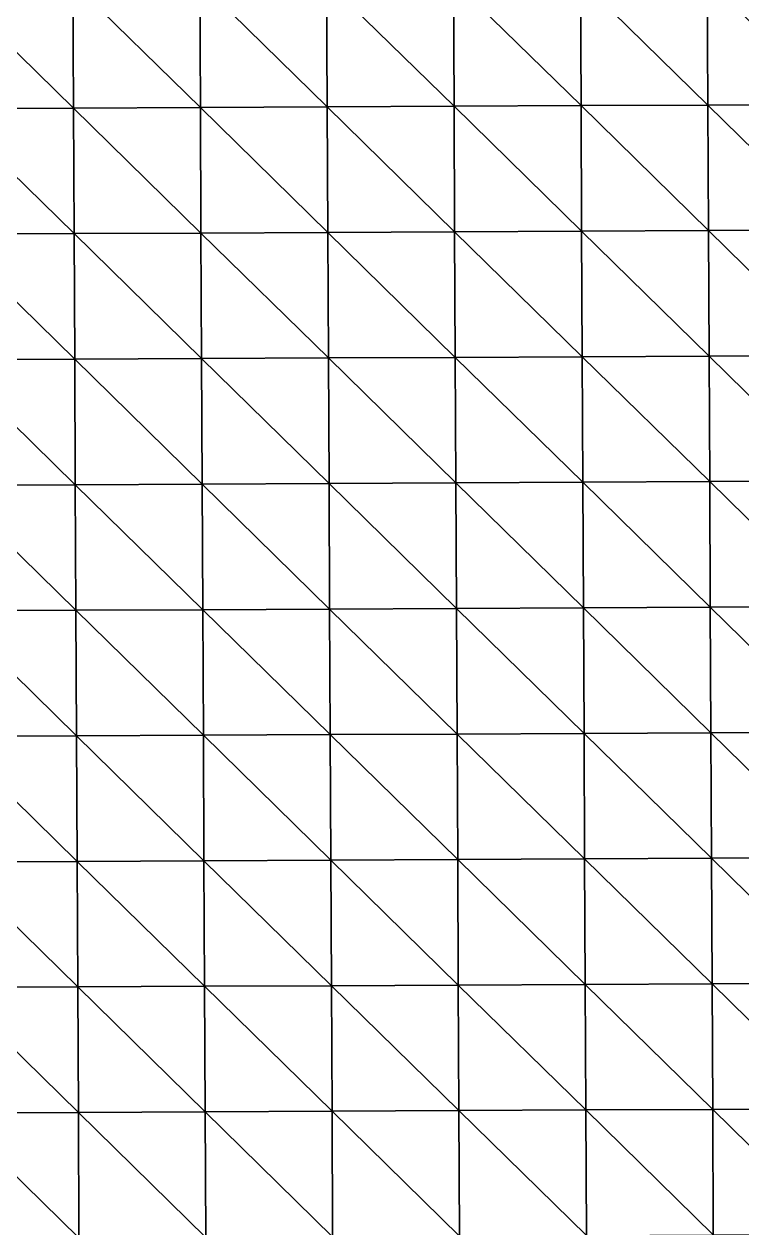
# Model space of a CAD drawing. Extents: x -372 to 678, y -263 to 741.
# Drawn here: x 5.1 to 76.1, y 502.2 to 621.4 of the extents above; entities that cross this region are included whole.
import ezdxf

# ---------------------------------------------------------------- set-up
doc = ezdxf.new("R2010")
doc.units = 0
doc.header["$LTSCALE"] = 0.0254
doc.layers.get('0').update_dxf_attribs({"linetype": 'CONTINUOUS'})
doc.layers.add('LOCATION_SNAPSHOT', color=144, linetype='CONTINUOUS')
doc.layers.add('LOCATION_TERRAIN', color=36, linetype='CONTINUOUS')

# ---------------------------------------------------------------- blocks, each defined once
blk = doc.blocks.new('LOCATION_SNAPSHOT_1')
at = {"color": 8}
mesh = blk.add_polyface(dxfattribs=at)
corners = [(-63.49, 214.77), (675.12, 740.67), (-66.01, 737.09), (677.64, 218.35)]
mesh.append_faces([[corners[k] for k in face] for face in [(0, 1, 2), (1, 0, 3)]], dxfattribs={"vtx0": -1, "color": 8})
blk = doc.blocks.new('LOCATION_TERRAIN_1')
at = {"color": 8}
mesh = blk.add_polyface(dxfattribs=at)
corners = [(9.96, 613.09, -6.89), (9.9, 625.53, -7.9), (-2.66, 625.47, -7.46)]
mesh.append_faces([[corners[k] for k in face] for face in [(0, 1, 2)]], dxfattribs={"color": 8})
mesh = blk.add_polyface(dxfattribs=at)
corners = [(9.96, 613.09, -6.89), (-2.66, 625.47, -7.46), (-2.6, 613.03, -6.34)]
mesh.append_faces([[corners[k] for k in face] for face in [(0, 1, 2)]], dxfattribs={"color": 8})
mesh = blk.add_polyface(dxfattribs=at)
corners = [(22.52, 613.15, -7.53), (22.46, 625.59, -8.24), (9.9, 625.53, -7.9)]
mesh.append_faces([[corners[k] for k in face] for face in [(0, 1, 2)]], dxfattribs={"color": 8})
mesh = blk.add_polyface(dxfattribs=at)
corners = [(22.52, 613.15, -7.53), (9.9, 625.53, -7.9), (9.96, 613.09, -6.89)]
mesh.append_faces([[corners[k] for k in face] for face in [(0, 1, 2)]], dxfattribs={"color": 8})
mesh = blk.add_polyface(dxfattribs=at)
corners = [(35.08, 613.21, -8.19), (35.02, 625.65, -8.58), (22.46, 625.59, -8.24)]
mesh.append_faces([[corners[k] for k in face] for face in [(0, 1, 2)]], dxfattribs={"color": 8})
mesh = blk.add_polyface(dxfattribs=at)
corners = [(35.08, 613.21, -8.19), (22.46, 625.59, -8.24), (22.52, 613.15, -7.53)]
mesh.append_faces([[corners[k] for k in face] for face in [(0, 1, 2)]], dxfattribs={"color": 8})
mesh = blk.add_polyface(dxfattribs=at)
corners = [(47.64, 613.28, -8.85), (47.58, 625.71, -8.91), (35.02, 625.65, -8.58)]
mesh.append_faces([[corners[k] for k in face] for face in [(0, 1, 2)]], dxfattribs={"color": 8})
mesh = blk.add_polyface(dxfattribs=at)
corners = [(47.64, 613.28, -8.85), (35.02, 625.65, -8.58), (35.08, 613.21, -8.19)]
mesh.append_faces([[corners[k] for k in face] for face in [(0, 1, 2)]], dxfattribs={"color": 8})
mesh = blk.add_polyface(dxfattribs=at)
corners = [(60.21, 613.34, -8.61), (60.15, 625.77, -8.52), (47.58, 625.71, -8.91)]
mesh.append_faces([[corners[k] for k in face] for face in [(0, 1, 2)]], dxfattribs={"color": 8})
mesh = blk.add_polyface(dxfattribs=at)
corners = [(60.21, 613.34, -8.61), (47.58, 625.71, -8.91), (47.64, 613.28, -8.85)]
mesh.append_faces([[corners[k] for k in face] for face in [(0, 1, 2)]], dxfattribs={"color": 8})
mesh = blk.add_polyface(dxfattribs=at)
corners = [(72.77, 613.4, -8.17), (72.71, 625.83, -7.97), (60.15, 625.77, -8.52)]
mesh.append_faces([[corners[k] for k in face] for face in [(0, 1, 2)]], dxfattribs={"color": 8})
mesh = blk.add_polyface(dxfattribs=at)
corners = [(72.77, 613.4, -8.17), (60.15, 625.77, -8.52), (60.21, 613.34, -8.61)]
mesh.append_faces([[corners[k] for k in face] for face in [(0, 1, 2)]], dxfattribs={"color": 8})
mesh = blk.add_polyface(dxfattribs=at)
corners = [(85.33, 613.46, -7.73), (85.27, 625.89, -7.42), (72.71, 625.83, -7.97)]
mesh.append_faces([[corners[k] for k in face] for face in [(0, 1, 2)]], dxfattribs={"color": 8})
mesh = blk.add_polyface(dxfattribs=at)
corners = [(85.33, 613.46, -7.73), (72.71, 625.83, -7.97), (72.77, 613.4, -8.17)]
mesh.append_faces([[corners[k] for k in face] for face in [(0, 1, 2)]], dxfattribs={"color": 8})
mesh = blk.add_polyface(dxfattribs=at)
corners = [(10.02, 600.66, -5.89), (9.96, 613.09, -6.89), (-2.6, 613.03, -6.34)]
mesh.append_faces([[corners[k] for k in face] for face in [(0, 1, 2)]], dxfattribs={"color": 8})
mesh = blk.add_polyface(dxfattribs=at)
corners = [(10.02, 600.66, -5.89), (-2.6, 613.03, -6.34), (-2.54, 600.6, -5.23)]
mesh.append_faces([[corners[k] for k in face] for face in [(0, 1, 2)]], dxfattribs={"color": 8})
mesh = blk.add_polyface(dxfattribs=at)
corners = [(22.58, 600.72, -6.82), (22.52, 613.15, -7.53), (9.96, 613.09, -6.89)]
mesh.append_faces([[corners[k] for k in face] for face in [(0, 1, 2)]], dxfattribs={"color": 8})
mesh = blk.add_polyface(dxfattribs=at)
corners = [(22.58, 600.72, -6.82), (9.96, 613.09, -6.89), (10.02, 600.66, -5.89)]
mesh.append_faces([[corners[k] for k in face] for face in [(0, 1, 2)]], dxfattribs={"color": 8})
mesh = blk.add_polyface(dxfattribs=at)
corners = [(35.14, 600.78, -7.8), (35.08, 613.21, -8.19), (22.52, 613.15, -7.53)]
mesh.append_faces([[corners[k] for k in face] for face in [(0, 1, 2)]], dxfattribs={"color": 8})
mesh = blk.add_polyface(dxfattribs=at)
corners = [(35.14, 600.78, -7.8), (22.52, 613.15, -7.53), (22.58, 600.72, -6.82)]
mesh.append_faces([[corners[k] for k in face] for face in [(0, 1, 2)]], dxfattribs={"color": 8})
mesh = blk.add_polyface(dxfattribs=at)
corners = [(47.7, 600.84, -8.79), (47.64, 613.28, -8.85), (35.08, 613.21, -8.19)]
mesh.append_faces([[corners[k] for k in face] for face in [(0, 1, 2)]], dxfattribs={"color": 8})
mesh = blk.add_polyface(dxfattribs=at)
corners = [(47.7, 600.84, -8.79), (35.08, 613.21, -8.19), (35.14, 600.78, -7.8)]
mesh.append_faces([[corners[k] for k in face] for face in [(0, 1, 2)]], dxfattribs={"color": 8})
mesh = blk.add_polyface(dxfattribs=at)
corners = [(60.27, 600.9, -8.7), (60.21, 613.34, -8.61), (47.64, 613.28, -8.85)]
mesh.append_faces([[corners[k] for k in face] for face in [(0, 1, 2)]], dxfattribs={"color": 8})
mesh = blk.add_polyface(dxfattribs=at)
corners = [(60.27, 600.9, -8.7), (47.64, 613.28, -8.85), (47.7, 600.84, -8.79)]
mesh.append_faces([[corners[k] for k in face] for face in [(0, 1, 2)]], dxfattribs={"color": 8})
mesh = blk.add_polyface(dxfattribs=at)
corners = [(72.83, 600.96, -8.37), (72.77, 613.4, -8.17), (60.21, 613.34, -8.61)]
mesh.append_faces([[corners[k] for k in face] for face in [(0, 1, 2)]], dxfattribs={"color": 8})
mesh = blk.add_polyface(dxfattribs=at)
corners = [(72.83, 600.96, -8.37), (60.21, 613.34, -8.61), (60.27, 600.9, -8.7)]
mesh.append_faces([[corners[k] for k in face] for face in [(0, 1, 2)]], dxfattribs={"color": 8})
mesh = blk.add_polyface(dxfattribs=at)
corners = [(85.39, 601.02, -8.03), (85.33, 613.46, -7.73), (72.77, 613.4, -8.17)]
mesh.append_faces([[corners[k] for k in face] for face in [(0, 1, 2)]], dxfattribs={"color": 8})
mesh = blk.add_polyface(dxfattribs=at)
corners = [(85.39, 601.02, -8.03), (72.77, 613.4, -8.17), (72.83, 600.96, -8.37)]
mesh.append_faces([[corners[k] for k in face] for face in [(0, 1, 2)]], dxfattribs={"color": 8})
mesh = blk.add_polyface(dxfattribs=at)
corners = [(10.08, 588.22, -4.9), (10.02, 600.66, -5.89), (-2.54, 600.6, -5.23)]
mesh.append_faces([[corners[k] for k in face] for face in [(0, 1, 2)]], dxfattribs={"color": 8})
mesh = blk.add_polyface(dxfattribs=at)
corners = [(10.08, 588.22, -4.9), (-2.54, 600.6, -5.23), (-2.48, 588.16, -4.24)]
mesh.append_faces([[corners[k] for k in face] for face in [(0, 1, 2)]], dxfattribs={"color": 8})
mesh = blk.add_polyface(dxfattribs=at)
corners = [(22.64, 588.28, -5.75), (22.58, 600.72, -6.82), (10.02, 600.66, -5.89)]
mesh.append_faces([[corners[k] for k in face] for face in [(0, 1, 2)]], dxfattribs={"color": 8})
mesh = blk.add_polyface(dxfattribs=at)
corners = [(22.64, 588.28, -5.75), (10.02, 600.66, -5.89), (10.08, 588.22, -4.9)]
mesh.append_faces([[corners[k] for k in face] for face in [(0, 1, 2)]], dxfattribs={"color": 8})
mesh = blk.add_polyface(dxfattribs=at)
corners = [(35.2, 588.34, -6.63), (35.14, 600.78, -7.8), (22.58, 600.72, -6.82)]
mesh.append_faces([[corners[k] for k in face] for face in [(0, 1, 2)]], dxfattribs={"color": 8})
mesh = blk.add_polyface(dxfattribs=at)
corners = [(35.2, 588.34, -6.63), (22.58, 600.72, -6.82), (22.64, 588.28, -5.75)]
mesh.append_faces([[corners[k] for k in face] for face in [(0, 1, 2)]], dxfattribs={"color": 8})
mesh = blk.add_polyface(dxfattribs=at)
corners = [(47.76, 588.4, -7.52), (47.7, 600.84, -8.79), (35.14, 600.78, -7.8)]
mesh.append_faces([[corners[k] for k in face] for face in [(0, 1, 2)]], dxfattribs={"color": 8})
mesh = blk.add_polyface(dxfattribs=at)
corners = [(47.76, 588.4, -7.52), (35.14, 600.78, -7.8), (35.2, 588.34, -6.63)]
mesh.append_faces([[corners[k] for k in face] for face in [(0, 1, 2)]], dxfattribs={"color": 8})
mesh = blk.add_polyface(dxfattribs=at)
corners = [(60.33, 588.46, -7.5), (60.27, 600.9, -8.7), (47.7, 600.84, -8.79)]
mesh.append_faces([[corners[k] for k in face] for face in [(0, 1, 2)]], dxfattribs={"color": 8})
mesh = blk.add_polyface(dxfattribs=at)
corners = [(60.33, 588.46, -7.5), (47.7, 600.84, -8.79), (47.76, 588.4, -7.52)]
mesh.append_faces([[corners[k] for k in face] for face in [(0, 1, 2)]], dxfattribs={"color": 8})
mesh = blk.add_polyface(dxfattribs=at)
corners = [(72.89, 588.52, -7.28), (72.83, 600.96, -8.37), (60.27, 600.9, -8.7)]
mesh.append_faces([[corners[k] for k in face] for face in [(0, 1, 2)]], dxfattribs={"color": 8})
mesh = blk.add_polyface(dxfattribs=at)
corners = [(72.89, 588.52, -7.28), (60.27, 600.9, -8.7), (60.33, 588.46, -7.5)]
mesh.append_faces([[corners[k] for k in face] for face in [(0, 1, 2)]], dxfattribs={"color": 8})
mesh = blk.add_polyface(dxfattribs=at)
corners = [(85.45, 588.58, -7.05), (85.39, 601.02, -8.03), (72.83, 600.96, -8.37)]
mesh.append_faces([[corners[k] for k in face] for face in [(0, 1, 2)]], dxfattribs={"color": 8})
mesh = blk.add_polyface(dxfattribs=at)
corners = [(85.45, 588.58, -7.05), (72.83, 600.96, -8.37), (72.89, 588.52, -7.28)]
mesh.append_faces([[corners[k] for k in face] for face in [(0, 1, 2)]], dxfattribs={"color": 8})
mesh = blk.add_polyface(dxfattribs=at)
corners = [(10.14, 575.78, -3.92), (10.08, 588.22, -4.9), (-2.48, 588.16, -4.24)]
mesh.append_faces([[corners[k] for k in face] for face in [(0, 1, 2)]], dxfattribs={"color": 8})
mesh = blk.add_polyface(dxfattribs=at)
corners = [(10.14, 575.78, -3.92), (-2.48, 588.16, -4.24), (-2.42, 575.72, -3.26)]
mesh.append_faces([[corners[k] for k in face] for face in [(0, 1, 2)]], dxfattribs={"color": 8})
mesh = blk.add_polyface(dxfattribs=at)
corners = [(22.7, 575.85, -4.67), (22.64, 588.28, -5.75), (10.08, 588.22, -4.9)]
mesh.append_faces([[corners[k] for k in face] for face in [(0, 1, 2)]], dxfattribs={"color": 8})
mesh = blk.add_polyface(dxfattribs=at)
corners = [(22.7, 575.85, -4.67), (10.08, 588.22, -4.9), (10.14, 575.78, -3.92)]
mesh.append_faces([[corners[k] for k in face] for face in [(0, 1, 2)]], dxfattribs={"color": 8})
mesh = blk.add_polyface(dxfattribs=at)
corners = [(35.26, 575.91, -5.45), (35.2, 588.34, -6.63), (22.64, 588.28, -5.75)]
mesh.append_faces([[corners[k] for k in face] for face in [(0, 1, 2)]], dxfattribs={"color": 8})
mesh = blk.add_polyface(dxfattribs=at)
corners = [(35.26, 575.91, -5.45), (22.64, 588.28, -5.75), (22.7, 575.85, -4.67)]
mesh.append_faces([[corners[k] for k in face] for face in [(0, 1, 2)]], dxfattribs={"color": 8})
mesh = blk.add_polyface(dxfattribs=at)
corners = [(47.82, 575.97, -6.22), (47.76, 588.4, -7.52), (35.2, 588.34, -6.63)]
mesh.append_faces([[corners[k] for k in face] for face in [(0, 1, 2)]], dxfattribs={"color": 8})
mesh = blk.add_polyface(dxfattribs=at)
corners = [(47.82, 575.97, -6.22), (35.2, 588.34, -6.63), (35.26, 575.91, -5.45)]
mesh.append_faces([[corners[k] for k in face] for face in [(0, 1, 2)]], dxfattribs={"color": 8})
mesh = blk.add_polyface(dxfattribs=at)
corners = [(60.39, 576.03, -6.27), (60.33, 588.46, -7.5), (47.76, 588.4, -7.52)]
mesh.append_faces([[corners[k] for k in face] for face in [(0, 1, 2)]], dxfattribs={"color": 8})
mesh = blk.add_polyface(dxfattribs=at)
corners = [(60.39, 576.03, -6.27), (47.76, 588.4, -7.52), (47.82, 575.97, -6.22)]
mesh.append_faces([[corners[k] for k in face] for face in [(0, 1, 2)]], dxfattribs={"color": 8})
mesh = blk.add_polyface(dxfattribs=at)
corners = [(72.95, 576.09, -6.16), (72.89, 588.52, -7.28), (60.33, 588.46, -7.5)]
mesh.append_faces([[corners[k] for k in face] for face in [(0, 1, 2)]], dxfattribs={"color": 8})
mesh = blk.add_polyface(dxfattribs=at)
corners = [(72.95, 576.09, -6.16), (60.33, 588.46, -7.5), (60.39, 576.03, -6.27)]
mesh.append_faces([[corners[k] for k in face] for face in [(0, 1, 2)]], dxfattribs={"color": 8})
mesh = blk.add_polyface(dxfattribs=at)
corners = [(85.51, 576.15, -6.04), (85.45, 588.58, -7.05), (72.89, 588.52, -7.28)]
mesh.append_faces([[corners[k] for k in face] for face in [(0, 1, 2)]], dxfattribs={"color": 8})
mesh = blk.add_polyface(dxfattribs=at)
corners = [(85.51, 576.15, -6.04), (72.89, 588.52, -7.28), (72.95, 576.09, -6.16)]
mesh.append_faces([[corners[k] for k in face] for face in [(0, 1, 2)]], dxfattribs={"color": 8})
mesh = blk.add_polyface(dxfattribs=at)
corners = [(60.45, 563.59, -5.05), (60.39, 576.03, -6.27), (47.82, 575.97, -6.22)]
mesh.append_faces([[corners[k] for k in face] for face in [(0, 1, 2)]], dxfattribs={"color": 8})
mesh = blk.add_polyface(dxfattribs=at)
corners = [(73.01, 563.65, -5.04), (72.95, 576.09, -6.16), (60.39, 576.03, -6.27)]
mesh.append_faces([[corners[k] for k in face] for face in [(0, 1, 2)]], dxfattribs={"color": 8})
mesh = blk.add_polyface(dxfattribs=at)
corners = [(73.01, 563.65, -5.04), (60.39, 576.03, -6.27), (60.45, 563.59, -5.05)]
mesh.append_faces([[corners[k] for k in face] for face in [(0, 1, 2)]], dxfattribs={"color": 8})
mesh = blk.add_polyface(dxfattribs=at)
corners = [(85.57, 563.71, -5.03), (85.51, 576.15, -6.04), (72.95, 576.09, -6.16)]
mesh.append_faces([[corners[k] for k in face] for face in [(0, 1, 2)]], dxfattribs={"color": 8})
mesh = blk.add_polyface(dxfattribs=at)
corners = [(85.57, 563.71, -5.03), (72.95, 576.09, -6.16), (73.01, 563.65, -5.04)]
mesh.append_faces([[corners[k] for k in face] for face in [(0, 1, 2)]], dxfattribs={"color": 8})
mesh = blk.add_polyface(dxfattribs=at)
corners = [(10.2, 563.35, -2.93), (10.14, 575.78, -3.92), (-2.42, 575.72, -3.26)]
mesh.append_faces([[corners[k] for k in face] for face in [(0, 1, 2)]], dxfattribs={"color": 8})
mesh = blk.add_polyface(dxfattribs=at)
corners = [(10.2, 563.35, -2.93), (-2.42, 575.72, -3.26), (-2.36, 563.29, -2.27)]
mesh.append_faces([[corners[k] for k in face] for face in [(0, 1, 2)]], dxfattribs={"color": 8})
mesh = blk.add_polyface(dxfattribs=at)
corners = [(22.76, 563.41, -3.59), (22.7, 575.85, -4.67), (10.14, 575.78, -3.92)]
mesh.append_faces([[corners[k] for k in face] for face in [(0, 1, 2)]], dxfattribs={"color": 8})
mesh = blk.add_polyface(dxfattribs=at)
corners = [(22.76, 563.41, -3.59), (10.14, 575.78, -3.92), (10.2, 563.35, -2.93)]
mesh.append_faces([[corners[k] for k in face] for face in [(0, 1, 2)]], dxfattribs={"color": 8})
mesh = blk.add_polyface(dxfattribs=at)
corners = [(35.32, 563.47, -4.26), (35.26, 575.91, -5.45), (22.7, 575.85, -4.67)]
mesh.append_faces([[corners[k] for k in face] for face in [(0, 1, 2)]], dxfattribs={"color": 8})
mesh = blk.add_polyface(dxfattribs=at)
corners = [(35.32, 563.47, -4.26), (22.7, 575.85, -4.67), (22.76, 563.41, -3.59)]
mesh.append_faces([[corners[k] for k in face] for face in [(0, 1, 2)]], dxfattribs={"color": 8})
mesh = blk.add_polyface(dxfattribs=at)
corners = [(47.88, 563.53, -4.93), (47.82, 575.97, -6.22), (35.26, 575.91, -5.45)]
mesh.append_faces([[corners[k] for k in face] for face in [(0, 1, 2)]], dxfattribs={"color": 8})
mesh = blk.add_polyface(dxfattribs=at)
corners = [(47.88, 563.53, -4.93), (35.26, 575.91, -5.45), (35.32, 563.47, -4.26)]
mesh.append_faces([[corners[k] for k in face] for face in [(0, 1, 2)]], dxfattribs={"color": 8})
mesh = blk.add_polyface(dxfattribs=at)
corners = [(60.45, 563.59, -5.05), (47.82, 575.97, -6.22), (47.88, 563.53, -4.93)]
mesh.append_faces([[corners[k] for k in face] for face in [(0, 1, 2)]], dxfattribs={"color": 8})
mesh = blk.add_polyface(dxfattribs=at)
corners = [(10.26, 550.91, -2.57), (10.2, 563.35, -2.93), (-2.36, 563.29, -2.27)]
mesh.append_faces([[corners[k] for k in face] for face in [(0, 1, 2)]], dxfattribs={"color": 8})
mesh = blk.add_polyface(dxfattribs=at)
corners = [(10.26, 550.91, -2.57), (-2.36, 563.29, -2.27), (-2.3, 550.85, -2.02)]
mesh.append_faces([[corners[k] for k in face] for face in [(0, 1, 2)]], dxfattribs={"color": 8})
mesh = blk.add_polyface(dxfattribs=at)
corners = [(22.82, 550.97, -3.05), (22.76, 563.41, -3.59), (10.2, 563.35, -2.93)]
mesh.append_faces([[corners[k] for k in face] for face in [(0, 1, 2)]], dxfattribs={"color": 8})
mesh = blk.add_polyface(dxfattribs=at)
corners = [(22.82, 550.97, -3.05), (10.2, 563.35, -2.93), (10.26, 550.91, -2.57)]
mesh.append_faces([[corners[k] for k in face] for face in [(0, 1, 2)]], dxfattribs={"color": 8})
mesh = blk.add_polyface(dxfattribs=at)
corners = [(35.38, 551.03, -3.5), (35.32, 563.47, -4.26), (22.76, 563.41, -3.59)]
mesh.append_faces([[corners[k] for k in face] for face in [(0, 1, 2)]], dxfattribs={"color": 8})
mesh = blk.add_polyface(dxfattribs=at)
corners = [(35.38, 551.03, -3.5), (22.76, 563.41, -3.59), (22.82, 550.97, -3.05)]
mesh.append_faces([[corners[k] for k in face] for face in [(0, 1, 2)]], dxfattribs={"color": 8})
mesh = blk.add_polyface(dxfattribs=at)
corners = [(47.94, 551.09, -3.96), (47.88, 563.53, -4.93), (35.32, 563.47, -4.26)]
mesh.append_faces([[corners[k] for k in face] for face in [(0, 1, 2)]], dxfattribs={"color": 8})
mesh = blk.add_polyface(dxfattribs=at)
corners = [(47.94, 551.09, -3.96), (35.32, 563.47, -4.26), (35.38, 551.03, -3.5)]
mesh.append_faces([[corners[k] for k in face] for face in [(0, 1, 2)]], dxfattribs={"color": 8})
mesh = blk.add_polyface(dxfattribs=at)
corners = [(60.51, 551.15, -4.13), (60.45, 563.59, -5.05), (47.88, 563.53, -4.93)]
mesh.append_faces([[corners[k] for k in face] for face in [(0, 1, 2)]], dxfattribs={"color": 8})
mesh = blk.add_polyface(dxfattribs=at)
corners = [(60.51, 551.15, -4.13), (47.88, 563.53, -4.93), (47.94, 551.09, -3.96)]
mesh.append_faces([[corners[k] for k in face] for face in [(0, 1, 2)]], dxfattribs={"color": 8})
mesh = blk.add_polyface(dxfattribs=at)
corners = [(73.07, 551.22, -4.23), (73.01, 563.65, -5.04), (60.45, 563.59, -5.05)]
mesh.append_faces([[corners[k] for k in face] for face in [(0, 1, 2)]], dxfattribs={"color": 8})
mesh = blk.add_polyface(dxfattribs=at)
corners = [(73.07, 551.22, -4.23), (60.45, 563.59, -5.05), (60.51, 551.15, -4.13)]
mesh.append_faces([[corners[k] for k in face] for face in [(0, 1, 2)]], dxfattribs={"color": 8})
mesh = blk.add_polyface(dxfattribs=at)
corners = [(85.63, 551.28, -4.33), (85.57, 563.71, -5.03), (73.01, 563.65, -5.04)]
mesh.append_faces([[corners[k] for k in face] for face in [(0, 1, 2)]], dxfattribs={"color": 8})
mesh = blk.add_polyface(dxfattribs=at)
corners = [(85.63, 551.28, -4.33), (73.01, 563.65, -5.04), (73.07, 551.22, -4.23)]
mesh.append_faces([[corners[k] for k in face] for face in [(0, 1, 2)]], dxfattribs={"color": 8})
mesh = blk.add_polyface(dxfattribs=at)
corners = [(22.88, 538.54, -2.53), (22.82, 550.97, -3.05), (10.26, 550.91, -2.57)]
mesh.append_faces([[corners[k] for k in face] for face in [(0, 1, 2)]], dxfattribs={"color": 8})
mesh = blk.add_polyface(dxfattribs=at)
corners = [(35.44, 538.6, -2.77), (35.38, 551.03, -3.5), (22.82, 550.97, -3.05)]
mesh.append_faces([[corners[k] for k in face] for face in [(0, 1, 2)]], dxfattribs={"color": 8})
mesh = blk.add_polyface(dxfattribs=at)
corners = [(35.44, 538.6, -2.77), (22.82, 550.97, -3.05), (22.88, 538.54, -2.53)]
mesh.append_faces([[corners[k] for k in face] for face in [(0, 1, 2)]], dxfattribs={"color": 8})
mesh = blk.add_polyface(dxfattribs=at)
corners = [(48, 538.66, -3.01), (47.94, 551.09, -3.96), (35.38, 551.03, -3.5)]
mesh.append_faces([[corners[k] for k in face] for face in [(0, 1, 2)]], dxfattribs={"color": 8})
mesh = blk.add_polyface(dxfattribs=at)
corners = [(48, 538.66, -3.01), (35.38, 551.03, -3.5), (35.44, 538.6, -2.77)]
mesh.append_faces([[corners[k] for k in face] for face in [(0, 1, 2)]], dxfattribs={"color": 8})
mesh = blk.add_polyface(dxfattribs=at)
corners = [(60.57, 538.72, -3.23), (60.51, 551.15, -4.13), (47.94, 551.09, -3.96)]
mesh.append_faces([[corners[k] for k in face] for face in [(0, 1, 2)]], dxfattribs={"color": 8})
mesh = blk.add_polyface(dxfattribs=at)
corners = [(60.57, 538.72, -3.23), (47.94, 551.09, -3.96), (48, 538.66, -3.01)]
mesh.append_faces([[corners[k] for k in face] for face in [(0, 1, 2)]], dxfattribs={"color": 8})
mesh = blk.add_polyface(dxfattribs=at)
corners = [(73.13, 538.78, -3.44), (73.07, 551.22, -4.23), (60.51, 551.15, -4.13)]
mesh.append_faces([[corners[k] for k in face] for face in [(0, 1, 2)]], dxfattribs={"color": 8})
mesh = blk.add_polyface(dxfattribs=at)
corners = [(73.13, 538.78, -3.44), (60.51, 551.15, -4.13), (60.57, 538.72, -3.23)]
mesh.append_faces([[corners[k] for k in face] for face in [(0, 1, 2)]], dxfattribs={"color": 8})
mesh = blk.add_polyface(dxfattribs=at)
corners = [(85.69, 538.84, -3.65), (85.63, 551.28, -4.33), (73.07, 551.22, -4.23)]
mesh.append_faces([[corners[k] for k in face] for face in [(0, 1, 2)]], dxfattribs={"color": 8})
mesh = blk.add_polyface(dxfattribs=at)
corners = [(85.69, 538.84, -3.65), (73.07, 551.22, -4.23), (73.13, 538.78, -3.44)]
mesh.append_faces([[corners[k] for k in face] for face in [(0, 1, 2)]], dxfattribs={"color": 8})
mesh = blk.add_polyface(dxfattribs=at)
corners = [(10.32, 538.48, -2.26), (10.26, 550.91, -2.57), (-2.3, 550.85, -2.02)]
mesh.append_faces([[corners[k] for k in face] for face in [(0, 1, 2)]], dxfattribs={"color": 8})
mesh = blk.add_polyface(dxfattribs=at)
corners = [(10.32, 538.48, -2.26), (-2.3, 550.85, -2.02), (-2.24, 538.42, -1.81)]
mesh.append_faces([[corners[k] for k in face] for face in [(0, 1, 2)]], dxfattribs={"color": 8})
mesh = blk.add_polyface(dxfattribs=at)
corners = [(22.88, 538.54, -2.53), (10.26, 550.91, -2.57), (10.32, 538.48, -2.26)]
mesh.append_faces([[corners[k] for k in face] for face in [(0, 1, 2)]], dxfattribs={"color": 8})
mesh = blk.add_polyface(dxfattribs=at)
corners = [(10.38, 526.04, -1.95), (10.32, 538.48, -2.26), (-2.24, 538.42, -1.81)]
mesh.append_faces([[corners[k] for k in face] for face in [(0, 1, 2)]], dxfattribs={"color": 8})
mesh = blk.add_polyface(dxfattribs=at)
corners = [(10.38, 526.04, -1.95), (-2.24, 538.42, -1.81), (-2.18, 525.98, -1.61)]
mesh.append_faces([[corners[k] for k in face] for face in [(0, 1, 2)]], dxfattribs={"color": 8})
mesh = blk.add_polyface(dxfattribs=at)
corners = [(22.94, 526.1, -2.02), (22.88, 538.54, -2.53), (10.32, 538.48, -2.26)]
mesh.append_faces([[corners[k] for k in face] for face in [(0, 1, 2)]], dxfattribs={"color": 8})
mesh = blk.add_polyface(dxfattribs=at)
corners = [(22.94, 526.1, -2.02), (10.32, 538.48, -2.26), (10.38, 526.04, -1.95)]
mesh.append_faces([[corners[k] for k in face] for face in [(0, 1, 2)]], dxfattribs={"color": 8})
mesh = blk.add_polyface(dxfattribs=at)
corners = [(35.5, 526.16, -2.05), (35.44, 538.6, -2.77), (22.88, 538.54, -2.53)]
mesh.append_faces([[corners[k] for k in face] for face in [(0, 1, 2)]], dxfattribs={"color": 8})
mesh = blk.add_polyface(dxfattribs=at)
corners = [(35.5, 526.16, -2.05), (22.88, 538.54, -2.53), (22.94, 526.1, -2.02)]
mesh.append_faces([[corners[k] for k in face] for face in [(0, 1, 2)]], dxfattribs={"color": 8})
mesh = blk.add_polyface(dxfattribs=at)
corners = [(48.06, 526.22, -2.07), (48, 538.66, -3.01), (35.44, 538.6, -2.77)]
mesh.append_faces([[corners[k] for k in face] for face in [(0, 1, 2)]], dxfattribs={"color": 8})
mesh = blk.add_polyface(dxfattribs=at)
corners = [(48.06, 526.22, -2.07), (35.44, 538.6, -2.77), (35.5, 526.16, -2.05)]
mesh.append_faces([[corners[k] for k in face] for face in [(0, 1, 2)]], dxfattribs={"color": 8})
mesh = blk.add_polyface(dxfattribs=at)
corners = [(60.63, 526.28, -2.33), (60.57, 538.72, -3.23), (48, 538.66, -3.01)]
mesh.append_faces([[corners[k] for k in face] for face in [(0, 1, 2)]], dxfattribs={"color": 8})
mesh = blk.add_polyface(dxfattribs=at)
corners = [(60.63, 526.28, -2.33), (48, 538.66, -3.01), (48.06, 526.22, -2.07)]
mesh.append_faces([[corners[k] for k in face] for face in [(0, 1, 2)]], dxfattribs={"color": 8})
mesh = blk.add_polyface(dxfattribs=at)
corners = [(73.19, 526.34, -2.65), (73.13, 538.78, -3.44), (60.57, 538.72, -3.23)]
mesh.append_faces([[corners[k] for k in face] for face in [(0, 1, 2)]], dxfattribs={"color": 8})
mesh = blk.add_polyface(dxfattribs=at)
corners = [(73.19, 526.34, -2.65), (60.57, 538.72, -3.23), (60.63, 526.28, -2.33)]
mesh.append_faces([[corners[k] for k in face] for face in [(0, 1, 2)]], dxfattribs={"color": 8})
mesh = blk.add_polyface(dxfattribs=at)
corners = [(85.75, 526.4, -2.97), (85.69, 538.84, -3.65), (73.13, 538.78, -3.44)]
mesh.append_faces([[corners[k] for k in face] for face in [(0, 1, 2)]], dxfattribs={"color": 8})
mesh = blk.add_polyface(dxfattribs=at)
corners = [(85.75, 526.4, -2.97), (73.13, 538.78, -3.44), (73.19, 526.34, -2.65)]
mesh.append_faces([[corners[k] for k in face] for face in [(0, 1, 2)]], dxfattribs={"color": 8})
mesh = blk.add_polyface(dxfattribs=at)
corners = [(10.44, 513.6, -2.51), (10.38, 526.04, -1.95), (-2.18, 525.98, -1.61)]
mesh.append_faces([[corners[k] for k in face] for face in [(0, 1, 2)]], dxfattribs={"color": 8})
mesh = blk.add_polyface(dxfattribs=at)
corners = [(10.44, 513.6, -2.51), (-2.18, 525.98, -1.61), (-2.12, 513.54, -2.18)]
mesh.append_faces([[corners[k] for k in face] for face in [(0, 1, 2)]], dxfattribs={"color": 8})
mesh = blk.add_polyface(dxfattribs=at)
corners = [(23, 513.66, -2.48), (22.94, 526.1, -2.02), (10.38, 526.04, -1.95)]
mesh.append_faces([[corners[k] for k in face] for face in [(0, 1, 2)]], dxfattribs={"color": 8})
mesh = blk.add_polyface(dxfattribs=at)
corners = [(23, 513.66, -2.48), (10.38, 526.04, -1.95), (10.44, 513.6, -2.51)]
mesh.append_faces([[corners[k] for k in face] for face in [(0, 1, 2)]], dxfattribs={"color": 8})
mesh = blk.add_polyface(dxfattribs=at)
corners = [(35.56, 513.73, -2.38), (35.5, 526.16, -2.05), (22.94, 526.1, -2.02)]
mesh.append_faces([[corners[k] for k in face] for face in [(0, 1, 2)]], dxfattribs={"color": 8})
mesh = blk.add_polyface(dxfattribs=at)
corners = [(35.56, 513.73, -2.38), (22.94, 526.1, -2.02), (23, 513.66, -2.48)]
mesh.append_faces([[corners[k] for k in face] for face in [(0, 1, 2)]], dxfattribs={"color": 8})
mesh = blk.add_polyface(dxfattribs=at)
corners = [(48.12, 513.79, -2.28), (48.06, 526.22, -2.07), (35.5, 526.16, -2.05)]
mesh.append_faces([[corners[k] for k in face] for face in [(0, 1, 2)]], dxfattribs={"color": 8})
mesh = blk.add_polyface(dxfattribs=at)
corners = [(48.12, 513.79, -2.28), (35.5, 526.16, -2.05), (35.56, 513.73, -2.38)]
mesh.append_faces([[corners[k] for k in face] for face in [(0, 1, 2)]], dxfattribs={"color": 8})
mesh = blk.add_polyface(dxfattribs=at)
corners = [(60.69, 513.85, -2.37), (60.63, 526.28, -2.33), (48.06, 526.22, -2.07)]
mesh.append_faces([[corners[k] for k in face] for face in [(0, 1, 2)]], dxfattribs={"color": 8})
mesh = blk.add_polyface(dxfattribs=at)
corners = [(60.69, 513.85, -2.37), (48.06, 526.22, -2.07), (48.12, 513.79, -2.28)]
mesh.append_faces([[corners[k] for k in face] for face in [(0, 1, 2)]], dxfattribs={"color": 8})
mesh = blk.add_polyface(dxfattribs=at)
corners = [(73.25, 513.91, -2.51), (73.19, 526.34, -2.65), (60.63, 526.28, -2.33)]
mesh.append_faces([[corners[k] for k in face] for face in [(0, 1, 2)]], dxfattribs={"color": 8})
mesh = blk.add_polyface(dxfattribs=at)
corners = [(73.25, 513.91, -2.51), (60.63, 526.28, -2.33), (60.69, 513.85, -2.37)]
mesh.append_faces([[corners[k] for k in face] for face in [(0, 1, 2)]], dxfattribs={"color": 8})
mesh = blk.add_polyface(dxfattribs=at)
corners = [(85.81, 513.97, -2.65), (85.75, 526.4, -2.97), (73.19, 526.34, -2.65)]
mesh.append_faces([[corners[k] for k in face] for face in [(0, 1, 2)]], dxfattribs={"color": 8})
mesh = blk.add_polyface(dxfattribs=at)
corners = [(85.81, 513.97, -2.65), (73.19, 526.34, -2.65), (73.25, 513.91, -2.51)]
mesh.append_faces([[corners[k] for k in face] for face in [(0, 1, 2)]], dxfattribs={"color": 8})
mesh = blk.add_polyface(dxfattribs=at)
corners = [(10.5, 501.17, -3.17), (10.44, 513.6, -2.51), (-2.12, 513.54, -2.18)]
mesh.append_faces([[corners[k] for k in face] for face in [(0, 1, 2)]], dxfattribs={"color": 8})
mesh = blk.add_polyface(dxfattribs=at)
corners = [(10.5, 501.17, -3.17), (-2.12, 513.54, -2.18), (-2.06, 501.11, -2.84)]
mesh.append_faces([[corners[k] for k in face] for face in [(0, 1, 2)]], dxfattribs={"color": 8})
mesh = blk.add_polyface(dxfattribs=at)
corners = [(23.06, 501.23, -3.04), (23, 513.66, -2.48), (10.44, 513.6, -2.51)]
mesh.append_faces([[corners[k] for k in face] for face in [(0, 1, 2)]], dxfattribs={"color": 8})
mesh = blk.add_polyface(dxfattribs=at)
corners = [(23.06, 501.23, -3.04), (10.44, 513.6, -2.51), (10.5, 501.17, -3.17)]
mesh.append_faces([[corners[k] for k in face] for face in [(0, 1, 2)]], dxfattribs={"color": 8})
mesh = blk.add_polyface(dxfattribs=at)
corners = [(35.62, 501.29, -2.84), (35.56, 513.73, -2.38), (23, 513.66, -2.48)]
mesh.append_faces([[corners[k] for k in face] for face in [(0, 1, 2)]], dxfattribs={"color": 8})
mesh = blk.add_polyface(dxfattribs=at)
corners = [(35.62, 501.29, -2.84), (23, 513.66, -2.48), (23.06, 501.23, -3.04)]
mesh.append_faces([[corners[k] for k in face] for face in [(0, 1, 2)]], dxfattribs={"color": 8})
mesh = blk.add_polyface(dxfattribs=at)
corners = [(48.18, 501.35, -2.63), (48.12, 513.79, -2.28), (35.56, 513.73, -2.38)]
mesh.append_faces([[corners[k] for k in face] for face in [(0, 1, 2)]], dxfattribs={"color": 8})
mesh = blk.add_polyface(dxfattribs=at)
corners = [(48.18, 501.35, -2.63), (35.56, 513.73, -2.38), (35.62, 501.29, -2.84)]
mesh.append_faces([[corners[k] for k in face] for face in [(0, 1, 2)]], dxfattribs={"color": 8})
mesh = blk.add_polyface(dxfattribs=at)
corners = [(60.75, 501.41, -2.53), (60.69, 513.85, -2.37), (48.12, 513.79, -2.28)]
mesh.append_faces([[corners[k] for k in face] for face in [(0, 1, 2)]], dxfattribs={"color": 8})
mesh = blk.add_polyface(dxfattribs=at)
corners = [(60.75, 501.41, -2.53), (48.12, 513.79, -2.28), (48.18, 501.35, -2.63)]
mesh.append_faces([[corners[k] for k in face] for face in [(0, 1, 2)]], dxfattribs={"color": 8})
mesh = blk.add_polyface(dxfattribs=at)
corners = [(73.31, 501.47, -2.45), (73.25, 513.91, -2.51), (60.69, 513.85, -2.37)]
mesh.append_faces([[corners[k] for k in face] for face in [(0, 1, 2)]], dxfattribs={"color": 8})
mesh = blk.add_polyface(dxfattribs=at)
corners = [(73.31, 501.47, -2.45), (60.69, 513.85, -2.37), (60.75, 501.41, -2.53)]
mesh.append_faces([[corners[k] for k in face] for face in [(0, 1, 2)]], dxfattribs={"color": 8})
mesh = blk.add_polyface(dxfattribs=at)
corners = [(85.87, 501.53, -2.36), (85.81, 513.97, -2.65), (73.25, 513.91, -2.51)]
mesh.append_faces([[corners[k] for k in face] for face in [(0, 1, 2)]], dxfattribs={"color": 8})
mesh = blk.add_polyface(dxfattribs=at)
corners = [(85.87, 501.53, -2.36), (73.25, 513.91, -2.51), (73.31, 501.47, -2.45)]
mesh.append_faces([[corners[k] for k in face] for face in [(0, 1, 2)]], dxfattribs={"color": 8})

msp = doc.modelspace()

# ---------------------------------------------------------------- block references
at = {"layer": 'LOCATION_SNAPSHOT', "color": 0}
msp.add_blockref('LOCATION_SNAPSHOT_1', (0, 0), dxfattribs=at)
at = {"layer": 'LOCATION_TERRAIN', "color": 0}
msp.add_blockref('LOCATION_TERRAIN_1', (0, 0), dxfattribs=at)

doc.saveas('drawing.dxf')
